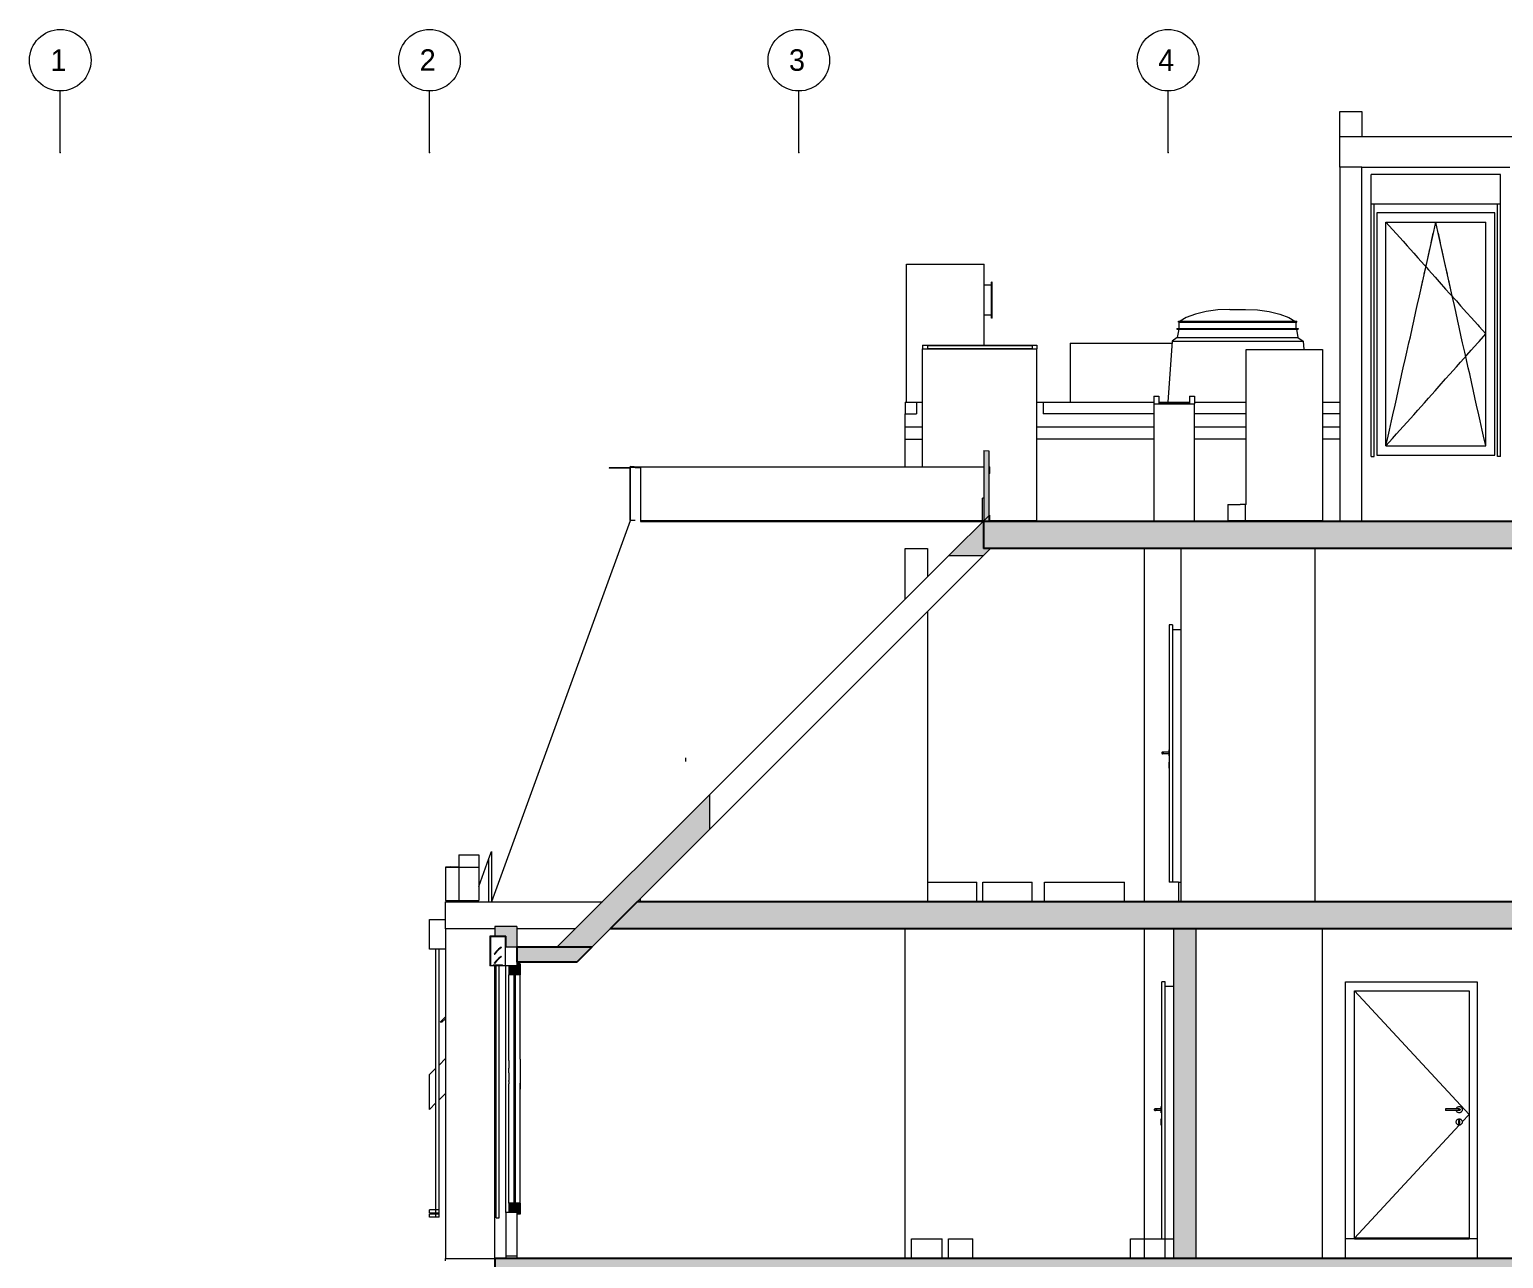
# Model space of a CAD drawing. Header units: metres. Extents: x -3.3 to 35.9, y -7 to 21.5.
# Drawn here: x -3.25 to 8.73, y 11.51 to 21.5 of the extents above; entities that cross this region are included whole.
import ezdxf

# ---------------------------------------------------------------- set-up
doc = ezdxf.new("R2010")
doc.units = ezdxf.units.M
doc.header["$MEASUREMENT"] = 0
doc.linetypes.add('Raster', pattern=[0.004, 0.002, -0.001, 0, -0.001])
for name, color, linetype in [('D_Schnitt D RB_1_000 Achsraster', 7, 'Continuous'), ('D_Schnitt D RB_1_110 Wand Aussen', 7, 'Continuous'), ('D_Schnitt D RB_1_112 Wand Aussen - Schachtwände', 7, 'Continuous'), ('D_Schnitt D RB_1_120 Wand Innen tragend', 7, 'Continuous'), ('D_Schnitt D RB_1_140 Brüstung', 7, 'Continuous'), ('D_Schnitt D RB_1_210 Decke', 7, 'Continuous'), ('D_Schnitt D RB_1_270 Deckendurchbruchsymbol', 7, 'Continuous'), ('D_Schnitt D RB_1_310 Dachkonstruktion massiv', 7, 'Continuous'), ('D_Schnitt D RB_1_Neubau_310 Dachkonstruktion massiv', 7, 'Continuous')]:
    doc.layers.add(name, color=color, linetype=linetype)
doc.styles.add('ERSTELLTER_STIL_1', font='')
doc.styles.get('ERSTELLTER_STIL_1').set_extended_font_data('Eurostile')

msp = doc.modelspace()

# ---------------------------------------------------------------- hatches: boundary and pattern name
at = {"layer": 'D_Schnitt D RB_1_110 Wand Aussen', "linetype": 'Continuous', "lineweight": 0, "true_color": 0x000000}
msp.add_hatch(color=18, dxfattribs=at).paths.add_polyline_path([(0.53, 14.13), (0.62, 14.13), (0.62, 14.04), (0.71, 14.04), (0.71, 14.21), (0.53, 14.21)])
at = {"layer": 'D_Schnitt D RB_1_110 Wand Aussen', "linetype": 'Continuous', "lineweight": 0, "true_color": 0xffffff}
for points in [[(0.71, 13.905), (0.71, 13.815), (0.735, 13.815), (0.735, 13.905)], [(0.645, 13.89), (0.645, 13.815), (0.71, 13.815), (0.71, 13.89)], [(0.645, 11.885), (0.71, 11.885), (0.71, 11.96), (0.645, 11.96)], [(0.71, 11.87), (0.735, 11.87), (0.735, 11.96), (0.71, 11.96)]]:
    msp.add_hatch(color=7, dxfattribs=at).paths.add_polyline_path(points)
at = {"layer": 'D_Schnitt D RB_1_120 Wand Innen tragend', "linetype": 'Continuous', "lineweight": 0, "true_color": 0x000000}
msp.add_hatch(color=18, dxfattribs=at).paths.add_polyline_path([(6.045, 14.19), (6.045, 11.51), (6.225, 11.51), (6.225, 14.19)])
at = {"layer": 'D_Schnitt D RB_1_140 Brüstung', "linetype": 'Continuous', "lineweight": 0, "true_color": 0x000000}
msp.add_hatch(color=18, dxfattribs=at).paths.add_polyline_path([(4.543, 17.69), (4.543, 17.706), (4.543, 18.074), (4.503, 18.077), (4.503, 17.51), (4.543, 17.51)])
at = {"layer": 'D_Schnitt D RB_1_210 Decke', "linetype": 'Continuous', "lineweight": 0, "true_color": 0x000000}
for points in [[(4.5, 17.28), (10.513, 17.28), (10.513, 17.5), (4.5, 17.5)], [(1.468, 14.19), (13.532, 14.19), (13.312, 14.41), (1.688, 14.41)], [(1.318, 14.04), (0.71, 14.04), (0.71, 13.92), (1.198, 13.92)], [(0.53, 11.31), (14.87, 11.31), (14.87, 11.51), (0.53, 11.51)]]:
    msp.add_hatch(color=18, dxfattribs=at).paths.add_polyline_path(points)
at = {"layer": 'D_Schnitt D RB_1_310 Dachkonstruktion massiv', "linetype": 'Continuous', "lineweight": 0, "true_color": 0x000000}
for points in [[(4.505, 17.51), (4.216, 17.221), (4.499, 17.221), (4.558, 17.28), (4.5, 17.28), (4.5, 17.5), (4.543, 17.5), (4.543, 17.51)], [(4.543, 17.51), (4.548, 17.51), (4.548, 17.553), (4.543, 17.548)], [(1.318, 14.04), (1.198, 13.92), (2.275, 14.997), (2.275, 15.28), (1.035, 14.04)]]:
    msp.add_hatch(color=18, dxfattribs=at).paths.add_polyline_path(points)

# ---------------------------------------------------------------- linework, layer by layer
at = {"layer": 'D_Schnitt D RB_1_000 Achsraster', "color": 5, "linetype": 'Raster', "lineweight": 0, "ltscale": 1000}
for p, q in [((-3, 20.5), (-3, 21)), ((0, 20.5), (0, 21)), ((3, 20.5), (3, 21)), ((6, 20.5), (6, 21))]:
    msp.add_line(p, q, dxfattribs=at)
at = {"layer": 'D_Schnitt D RB_1_000 Achsraster', "color": 5, "linetype": 'Continuous', "lineweight": 0, "ltscale": 1000}
for centre in [(-3, 21.25), (0, 21.25), (3, 21.25), (6, 21.25)]:
    msp.add_circle(centre, 0.25, dxfattribs=at)
at = {"layer": 'D_Schnitt D RB_1_000 Achsraster', "color": 5, "linetype": 'Raster', "lineweight": 0, "ltscale": 1000}
for p in [(-3, 20.5), (-3, 20.5), (0, 20.5), (0, 20.5), (3, 20.5), (3, 20.5), (6, 20.5), (6, 20.5)]:
    msp.add_point(p, dxfattribs=at)
at = {"layer": 'D_Schnitt D RB_1_110 Wand Aussen', "color": 7, "linetype": 'Continuous', "lineweight": 18, "ltscale": 1000}
for p, q in [((7.395, 20.626), (7.395, 20.834)), ((7.395, 20.834), (7.575, 20.834)), ((7.575, 20.834), (7.575, 20.626)), ((7.575, 20.38), (7.395, 20.38)), ((7.395, 20.38), (7.395, 17.5)), ((3.865, 18.17), (3.865, 18.27)), ((3.865, 18.27), (4.005, 18.27)), ((3.865, 17.944), (3.865, 18.17)), ((3.865, 18.17), (4.005, 18.17)), ((5.885, 18.17), (4.935, 18.17)), ((6.635, 18.17), (6.215, 18.17)), ((7.395, 18.17), (7.255, 18.17)), ((1.63, 17.94), (1.63, 17.51)), ((1.67, 17.94), (1.715, 17.94)), ((1.715, 17.94), (1.715, 17.5)), ((1.63, 17.505), (0.504, 14.41)), ((1.63, 17.51), (1.63, 17.505)), ((1.715, 17.5), (4.495, 17.5)), ((4.045, 17.51), (4.045, 17.5)), ((4.895, 17.5), (4.895, 17.5)), ((4.935, 17.51), (4.935, 17.5)), ((0.238, 14.79), (0.4, 14.79)), ((0.238, 14.79), (0.238, 14.69)), ((0.4, 14.79), (0.4, 14.69)), ((0.4, 14.535), (0.483, 14.762)), ((0.483, 14.762), (0.504, 14.819)), ((0.483, 14.41), (0.483, 14.762)), ((0.504, 14.819), (0.504, 14.41)), ((0.238, 14.69), (0.238, 14.42)), ((0.4, 14.535), (0.4, 14.42)), ((0.238, 14.42), (0.238, 14.41)), ((0.238, 14.41), (0.4, 14.41)), ((0.4, 14.41), (0.483, 14.41)), ((0.504, 14.41), (1.405, 14.41)), ((0.13, 14.19), (0.13, 11.51)), ((0.53, 14.19), (0.13, 14.19)), ((0.53, 14.21), (0.53, 14.13)), ((0.71, 14.21), (0.53, 14.21)), ((0.71, 14.21), (0.71, 14.04)), ((0.62, 14.13), (0.53, 14.13)), ((0.62, 14.13), (0.62, 14.04)), ((0.71, 14.04), (0.62, 14.04)), ((0.53, 11.83), (0.53, 13.89)), ((0.086, 13.43), (0.13, 13.474)), ((0.101, 13.43), (0.086, 13.43)), ((0.101, 13.43), (0.13, 13.459)), ((0.53, 11.51), (0.53, 11.83)), ((0.13, 11.51), (0.53, 11.51))]:
    msp.add_line(p, q, dxfattribs=at)
at = {"layer": 'D_Schnitt D RB_1_110 Wand Aussen', "color": 7, "linetype": 'Continuous', "lineweight": 13, "ltscale": 1000}
for p, q in [((7.575, 17.5), (7.575, 20.38)), ((7.575, 20.38), (8.775, 20.38)), ((7.65, 20.08), (7.65, 20.32)), ((7.655, 20.32), (7.65, 20.32)), ((8.695, 20.32), (7.655, 20.32)), ((8.7, 20.32), (8.695, 20.32)), ((8.7, 20.08), (8.7, 20.32)), ((7.655, 20.08), (7.65, 20.08)), ((7.65, 18.03), (7.65, 20.08)), ((8.695, 20.08), (7.655, 20.08)), ((7.675, 18.03), (7.675, 20.08)), ((7.695, 20.01), (7.695, 18.04)), ((8.655, 20.01), (7.695, 20.01)), ((8.655, 18.04), (8.655, 20.01)), ((8.675, 18.03), (8.675, 20.08)), ((8.7, 20.08), (8.695, 20.08)), ((8.7, 18.03), (8.7, 20.08)), ((7.77, 19.935), (7.823, 19.875)), ((7.77, 18.115), (7.77, 19.935)), ((7.77, 19.935), (8.58, 19.935)), ((8.158, 19.857), (8.175, 19.935)), ((8.192, 19.857), (8.175, 19.935)), ((8.58, 18.115), (8.58, 19.935)), ((7.823, 19.875), (7.856, 19.838)), ((7.856, 19.838), (7.91, 19.778)), ((7.91, 19.778), (7.943, 19.741)), ((8.042, 19.335), (8.158, 19.857)), ((8.137, 19.765), (8.154, 19.843)), ((8.308, 19.335), (8.192, 19.857)), ((8.213, 19.765), (8.196, 19.843)), ((7.943, 19.741), (7.996, 19.681)), ((7.996, 19.681), (8.029, 19.644)), ((8.029, 19.644), (8.082, 19.584)), ((8.109, 19.638), (8.126, 19.716)), ((8.241, 19.638), (8.224, 19.716)), ((8.081, 19.511), (8.098, 19.589)), ((8.082, 19.584), (8.116, 19.547)), ((8.116, 19.547), (8.169, 19.487)), ((8.269, 19.511), (8.252, 19.589)), ((8.052, 19.384), (8.07, 19.462)), ((8.169, 19.487), (8.202, 19.449)), ((8.202, 19.449), (8.255, 19.39)), ((8.298, 19.384), (8.28, 19.462)), ((8.024, 19.257), (8.042, 19.335)), ((8.255, 19.39), (8.289, 19.352)), ((8.289, 19.352), (8.342, 19.293)), ((8.326, 19.257), (8.308, 19.335)), ((8.342, 19.293), (8.375, 19.255)), ((7.996, 19.13), (8.013, 19.208)), ((8.013, 19.208), (8.024, 19.257)), ((8.337, 19.208), (8.326, 19.257)), ((8.354, 19.13), (8.337, 19.208)), ((8.375, 19.255), (8.428, 19.196)), ((8.428, 19.196), (8.461, 19.158)), ((7.968, 19.003), (7.985, 19.081)), ((7.985, 19.081), (7.996, 19.13)), ((8.365, 19.081), (8.354, 19.13)), ((8.382, 19.003), (8.365, 19.081)), ((8.461, 19.158), (8.515, 19.098)), ((8.515, 19.098), (8.527, 19.085)), ((8.527, 19.085), (8.58, 19.025)), ((7.939, 18.876), (7.957, 18.954)), ((7.957, 18.954), (7.968, 19.003)), ((8.393, 18.954), (8.382, 19.003)), ((8.411, 18.876), (8.393, 18.954)), ((8.461, 18.892), (8.515, 18.952)), ((8.515, 18.952), (8.527, 18.965)), ((8.527, 18.965), (8.58, 19.025)), ((7.911, 18.749), (7.929, 18.828)), ((7.929, 18.828), (7.939, 18.876)), ((8.375, 18.795), (8.428, 18.854)), ((8.421, 18.828), (8.411, 18.876)), ((8.439, 18.749), (8.421, 18.828)), ((8.428, 18.854), (8.461, 18.892)), ((7.883, 18.623), (7.9, 18.701)), ((7.9, 18.701), (7.911, 18.749)), ((8.255, 18.66), (8.289, 18.698)), ((8.289, 18.698), (8.342, 18.757)), ((8.342, 18.757), (8.375, 18.795)), ((8.45, 18.701), (8.439, 18.749)), ((8.467, 18.623), (8.45, 18.701)), ((7.855, 18.496), (7.872, 18.574)), ((7.872, 18.574), (7.883, 18.623)), ((8.116, 18.503), (8.169, 18.563)), ((8.169, 18.563), (8.202, 18.601)), ((8.202, 18.601), (8.255, 18.66)), ((8.478, 18.574), (8.467, 18.623)), ((8.495, 18.496), (8.478, 18.574)), ((7.826, 18.369), (7.844, 18.447)), ((7.844, 18.447), (7.855, 18.496)), ((8.029, 18.406), (8.082, 18.466)), ((8.082, 18.466), (8.116, 18.503)), ((8.506, 18.447), (8.495, 18.496)), ((8.524, 18.369), (8.506, 18.447)), ((7.816, 18.32), (7.826, 18.369)), ((7.943, 18.309), (7.996, 18.369)), ((7.996, 18.369), (8.029, 18.406)), ((8.534, 18.32), (8.524, 18.369)), ((7.787, 18.193), (7.798, 18.242)), ((7.798, 18.242), (7.816, 18.32)), ((7.823, 18.175), (7.856, 18.212)), ((7.856, 18.212), (7.91, 18.272)), ((7.91, 18.272), (7.943, 18.309)), ((8.552, 18.242), (8.534, 18.32)), ((8.563, 18.193), (8.552, 18.242)), ((7.77, 18.115), (7.787, 18.193)), ((7.77, 18.115), (7.823, 18.175)), ((7.77, 18.115), (8.58, 18.115)), ((8.58, 18.115), (8.563, 18.193)), ((7.65, 18.03), (7.675, 18.03)), ((7.695, 18.04), (8.175, 18.04)), ((8.175, 18.04), (8.655, 18.04)), ((8.7, 18.03), (8.675, 18.03)), ((0, 14.025), (0, 14.265)), ((0, 14.265), (0.13, 14.265)), ((0.005, 14.025), (0, 14.025)), ((0.052, 14.025), (0.005, 14.025)), ((0.077, 14.025), (0.052, 14.025)), ((0.052, 11.905), (0.052, 14.025)), ((0.125, 14.025), (0.077, 14.025)), ((0.077, 11.88), (0.077, 14.025)), ((0.13, 14.025), (0.125, 14.025)), ((0.49, 14.13), (0.49, 13.89)), ((0.53, 14.13), (0.49, 14.13)), ((0.495, 14.125), (0.495, 13.89)), ((0.615, 14.125), (0.495, 14.125)), ((0.582, 14.042), (0.584, 14.039)), ((0.615, 14.125), (0.615, 13.89)), ((0.515, 13.891), (0.515, 13.89)), ((0.516, 13.891), (0.515, 13.891)), ((0.516, 13.895), (0.516, 13.891)), ((0.593, 13.895), (0.516, 13.895)), ((0.526, 13.985), (0.528, 13.983)), ((0.526, 13.91), (0.528, 13.907)), ((0.582, 13.966), (0.584, 13.964)), ((0.593, 13.895), (0.593, 13.891)), ((0.595, 13.891), (0.593, 13.891)), ((0.595, 13.891), (0.595, 13.89)), ((0.735, 13.905), (0.71, 13.905)), ((0.735, 13.905), (0.735, 13.815)), ((0.495, 13.89), (0.49, 13.89)), ((0.515, 13.89), (0.495, 13.89)), ((0.595, 13.89), (0.515, 13.89)), ((0.542, 11.84), (0.542, 13.89)), ((0.567, 11.84), (0.567, 13.89)), ((0.615, 13.89), (0.595, 13.89)), ((0.62, 11.885), (0.62, 13.89)), ((0.645, 13.89), (0.645, 13.815)), ((0.645, 13.119), (0.645, 13.815)), ((0.685, 13.815), (0.685, 11.96)), ((0.695, 13.815), (0.695, 11.96)), ((0.735, 13.131), (0.735, 13.815)), ((0.645, 13.019), (0.645, 13.057)), ((0.645, 12.949), (0.645, 12.958)), ((0.645, 12.817), (0.645, 12.826)), ((0.645, 12.718), (0.645, 12.723)), ((0.645, 12.547), (0.645, 12.596)), ((0.645, 12.42), (0.645, 12.469)), ((0.645, 12.293), (0.645, 12.342)), ((0.645, 12.166), (0.645, 12.214)), ((0.645, 12.038), (0.645, 12.087)), ((0.052, 11.905), (0, 11.905)), ((0, 11.88), (0, 11.905)), ((0.052, 11.88), (0, 11.88)), ((0.052, 11.87), (0, 11.87)), ((0, 11.845), (0, 11.87)), ((0.052, 11.88), (0.052, 11.905)), ((0.077, 11.905), (0.052, 11.905)), ((0.077, 11.88), (0.052, 11.88)), ((0.052, 11.87), (0.052, 11.88)), ((0.052, 11.845), (0.052, 11.87)), ((0.077, 11.87), (0.052, 11.87)), ((0.077, 11.845), (0.077, 11.88)), ((0.62, 11.885), (0.62, 11.51)), ((0.645, 11.96), (0.645, 11.885)), ((0.735, 11.87), (0.71, 11.87)), ((0.735, 11.96), (0.735, 11.87)), ((0.052, 11.845), (0, 11.845)), ((0.077, 11.845), (0.052, 11.845)), ((0.542, 11.84), (0.567, 11.84)), ((0.71, 11.53), (0.62, 11.53))]:
    msp.add_line(p, q, dxfattribs=at)
at = {"layer": 'D_Schnitt D RB_1_110 Wand Aussen', "color": 8, "linetype": 'Continuous', "lineweight": 0, "ltscale": 1000}
for p, q in [((0.645, 13.119), (0.645, 13.057)), ((0.735, 13.131), (0.735, 12.887)), ((0.645, 13.019), (0.645, 12.958)), ((0.645, 12.949), (0.645, 12.929)), ((0.735, 12.887), (0.735, 12.935)), ((0.645, 12.851), (0.645, 12.929)), ((0.645, 12.826), (0.645, 12.851)), ((0.645, 12.802), (0.645, 12.817)), ((0.735, 12.644), (0.735, 12.887)), ((0.645, 12.723), (0.645, 12.802)), ((0.645, 12.656), (0.645, 12.718)), ((0.645, 12.596), (0.645, 12.656)), ((0.735, 11.96), (0.735, 12.644)), ((0.645, 12.469), (0.645, 12.547)), ((0.645, 12.342), (0.645, 12.42)), ((0.645, 12.214), (0.645, 12.293)), ((0.645, 12.087), (0.645, 12.166)), ((0.645, 11.96), (0.645, 12.038))]:
    msp.add_line(p, q, dxfattribs=at)
at = {"layer": 'D_Schnitt D RB_1_110 Wand Aussen', "color": 7, "linetype": 'Continuous', "lineweight": 13, "ltscale": 1000, "flags": 128}
for points in [[(0.582, 14.042), (0.561, 14.025), (0.542, 14.006), (0.526, 13.985)], [(0.584, 14.039), (0.563, 14.023), (0.545, 14.004), (0.528, 13.983)], [(0.582, 13.966), (0.561, 13.949), (0.542, 13.931), (0.526, 13.91)], [(0.584, 13.964), (0.563, 13.947), (0.545, 13.928), (0.528, 13.907)], [(0.71, 13.92), (0.71, 13.905), (0.71, 13.89)], [(0.71, 13.89), (0.645, 13.89), (0.62, 13.89), (0.615, 13.89)], [(0.735, 13.815), (0.71, 13.815), (0.695, 13.815), (0.685, 13.815), (0.645, 13.815)], [(0.71, 11.885), (0.645, 11.885), (0.62, 11.885)], [(0.735, 11.96), (0.71, 11.96), (0.695, 11.96), (0.685, 11.96), (0.645, 11.96)], [(0.71, 11.885), (0.71, 11.87), (0.71, 11.51)]]:
    msp.add_lwpolyline(points, dxfattribs=at)
at = {"layer": 'D_Schnitt D RB_1_112 Wand Aussen - Schachtwände', "color": 7, "linetype": 'Continuous', "lineweight": 18, "ltscale": 1000}
for p, q in [((3.875, 18.47), (3.875, 19.592)), ((3.875, 19.592), (3.915, 19.592)), ((3.915, 19.592), (4.045, 19.592)), ((4.045, 19.592), (4.215, 19.592)), ((4.215, 19.592), (4.505, 19.592)), ((4.505, 18.933), (4.505, 19.592)), ((6.222, 19.187), (6.148, 19.159)), ((6.308, 19.208), (6.222, 19.187)), ((6.403, 19.221), (6.308, 19.208)), ((6.501, 19.225), (6.403, 19.221)), ((6.501, 19.225), (6.629, 19.225)), ((6.629, 19.225), (6.727, 19.221)), ((6.727, 19.221), (6.822, 19.208)), ((6.822, 19.208), (6.908, 19.187)), ((6.908, 19.187), (6.982, 19.159)), ((6.085, 19.13), (7.045, 19.13)), ((6.085, 19.125), (6.085, 19.13)), ((6.085, 19.12), (6.085, 19.125)), ((6.085, 19.12), (7.045, 19.12)), ((6.09, 19.07), (6.09, 19.12)), ((6.148, 19.159), (6.099, 19.13)), ((6.982, 19.159), (7.031, 19.13)), ((7.04, 19.07), (7.04, 19.12)), ((7.045, 19.125), (7.045, 19.13)), ((7.045, 19.12), (7.045, 19.125)), ((4.005, 18.933), (4.005, 18.904)), ((4.005, 18.933), (4.045, 18.933)), ((4.045, 18.933), (4.935, 18.933)), ((4.045, 18.93), (4.045, 18.908)), ((4.045, 18.93), (4.895, 18.93)), ((4.895, 18.93), (4.895, 18.908)), ((4.935, 18.933), (4.935, 18.93)), ((4.935, 18.93), (4.935, 18.908)), ((5.205, 18.95), (5.205, 18.47)), ((5.205, 18.95), (6.032, 18.95)), ((4.005, 17.944), (4.005, 18.904)), ((4.005, 18.904), (4.045, 18.904)), ((4.045, 18.908), (4.895, 18.908)), ((4.045, 18.904), (4.935, 18.904)), ((4.935, 18.908), (4.935, 18.904)), ((4.935, 17.51), (4.935, 18.904)), ((6.635, 17.64), (6.635, 18.9)), ((6.635, 18.9), (6.675, 18.9)), ((6.675, 18.9), (7.255, 18.9)), ((7.255, 18.9), (7.255, 17.51)), ((5.885, 18.52), (5.885, 18.461)), ((5.885, 18.52), (5.925, 18.52)), ((5.885, 18.461), (5.885, 18.458)), ((5.885, 18.458), (5.885, 17.5)), ((5.885, 18.458), (6.215, 18.458)), ((5.925, 18.52), (5.925, 18.461)), ((5.925, 18.461), (6.175, 18.461)), ((6.175, 18.52), (6.175, 18.461)), ((6.175, 18.52), (6.215, 18.52)), ((6.215, 18.52), (6.215, 18.461)), ((6.215, 18.461), (6.215, 18.458)), ((6.215, 17.5), (6.215, 18.458)), ((6.485, 17.64), (6.485, 17.51)), ((6.485, 17.64), (6.585, 17.64)), ((6.625, 17.64), (6.585, 17.64)), ((6.625, 17.64), (6.625, 17.51)), ((6.635, 17.64), (6.625, 17.64)), ((4.493, 17.51), (4.503, 17.51)), ((4.543, 17.51), (4.935, 17.51)), ((6.485, 17.51), (6.625, 17.51)), ((6.625, 17.51), (7.255, 17.51))]:
    msp.add_line(p, q, dxfattribs=at)
at = {"layer": 'D_Schnitt D RB_1_112 Wand Aussen - Schachtwände', "color": 7, "linetype": 'Continuous', "lineweight": 13, "ltscale": 1000}
for p, q in [((6.072, 19.07), (7.058, 19.07)), ((6.072, 19.07), (6.072, 19.065)), ((6.072, 19.065), (7.058, 19.065)), ((6.086, 19.065), (6.075, 18.995)), ((7.044, 19.065), (7.055, 18.995)), ((7.058, 19.07), (7.058, 19.065)), ((6.033, 18.966), (5.998, 18.47)), ((6.075, 18.995), (6.033, 18.966)), ((6.033, 18.966), (7.097, 18.966)), ((6.075, 18.995), (7.055, 18.995)), ((7.055, 18.995), (7.097, 18.966)), ((7.097, 18.966), (7.102, 18.9))]:
    msp.add_line(p, q, dxfattribs=at)
at = {"layer": 'D_Schnitt D RB_1_120 Wand Innen tragend', "color": 7, "linetype": 'Continuous', "lineweight": 18, "ltscale": 1000}
for p, q in [((3.865, 17.5), (3.865, 17.51)), ((4.065, 17.5), (4.065, 17.51)), ((4.245, 17.51), (4.245, 17.5)), ((3.865, 17.28), (4.045, 17.28)), ((3.865, 16.87), (3.865, 17.28)), ((4.045, 17.28), (4.045, 17.05)), ((5.805, 17.28), (5.805, 14.41)), ((6.105, 14.41), (6.105, 17.28)), ((7.195, 14.41), (7.195, 17.28)), ((4.045, 16.767), (4.045, 14.41)), ((1.715, 14.41), (1.715, 14.437)), ((3.865, 11.51), (3.865, 14.19)), ((5.805, 14.19), (5.805, 11.51)), ((6.045, 14.19), (6.045, 11.51)), ((6.225, 14.19), (6.225, 11.51)), ((7.255, 11.51), (7.255, 14.19))]:
    msp.add_line(p, q, dxfattribs=at)
at = {"layer": 'D_Schnitt D RB_1_120 Wand Innen tragend', "color": 7, "linetype": 'Continuous', "lineweight": 13, "ltscale": 1000}
for p, q in [((6.01, 16.66), (6.01, 14.57)), ((6.035, 16.66), (6.01, 16.66)), ((6.035, 16.66), (6.035, 14.57)), ((6.075, 16.62), (6.035, 16.62)), ((6.105, 16.62), (6.075, 16.62)), ((5.949, 15.623), (5.948, 15.622)), ((5.948, 15.622), (5.948, 15.621)), ((5.948, 15.621), (5.948, 15.62)), ((5.948, 15.62), (5.948, 15.619)), ((5.948, 15.619), (5.948, 15.618)), ((5.948, 15.618), (5.949, 15.616)), ((5.95, 15.624), (5.949, 15.623)), ((5.949, 15.616), (5.95, 15.616)), ((5.951, 15.625), (5.95, 15.624)), ((5.95, 15.616), (5.951, 15.615)), ((5.952, 15.626), (5.951, 15.625)), ((5.952, 15.622), (5.951, 15.621)), ((5.951, 15.621), (5.951, 15.62)), ((5.951, 15.62), (5.951, 15.619)), ((5.951, 15.619), (5.952, 15.618)), ((5.951, 15.615), (5.952, 15.614)), ((5.953, 15.627), (5.952, 15.626)), ((5.953, 15.624), (5.952, 15.623)), ((5.952, 15.623), (5.952, 15.622)), ((5.952, 15.618), (5.952, 15.616)), ((5.952, 15.616), (5.953, 15.616)), ((5.952, 15.614), (5.953, 15.613)), ((5.954, 15.627), (5.953, 15.627)), ((5.954, 15.625), (5.953, 15.624)), ((5.953, 15.616), (5.954, 15.615)), ((5.953, 15.613), (5.954, 15.613)), ((5.955, 15.627), (5.954, 15.627)), ((5.954, 15.626), (5.954, 15.625)), ((5.954, 15.615), (5.954, 15.614)), ((5.954, 15.613), (5.955, 15.613)), ((5.958, 15.627), (5.955, 15.627)), ((5.958, 15.613), (5.955, 15.613)), ((5.964, 15.627), (5.958, 15.627)), ((5.964, 15.613), (5.958, 15.613)), ((5.962, 15.624), (5.961, 15.623)), ((5.961, 15.623), (5.961, 15.622)), ((5.961, 15.622), (5.961, 15.621)), ((5.961, 15.621), (5.961, 15.62)), ((5.961, 15.62), (5.961, 15.619)), ((5.961, 15.619), (5.961, 15.618)), ((5.961, 15.618), (5.961, 15.616)), ((5.961, 15.616), (5.962, 15.616)), ((5.963, 15.626), (5.962, 15.625)), ((5.962, 15.625), (5.962, 15.624)), ((5.962, 15.616), (5.962, 15.615)), ((5.962, 15.615), (5.963, 15.614)), ((5.974, 15.627), (5.964, 15.627)), ((5.974, 15.613), (5.964, 15.613)), ((6.005, 15.627), (5.974, 15.627)), ((6.005, 15.613), (5.974, 15.613)), ((6.005, 15.645), (6.005, 15.645)), ((6.005, 15.645), (6.005, 15.643)), ((6.01, 15.645), (6.005, 15.645)), ((6.005, 15.643), (6.005, 15.642)), ((6.005, 15.642), (6.005, 15.639)), ((6.005, 15.639), (6.005, 15.636)), ((6.005, 15.636), (6.005, 15.632)), ((6.005, 15.632), (6.005, 15.629)), ((6.005, 15.629), (6.005, 15.624)), ((6.005, 15.624), (6.005, 15.62)), ((6.005, 15.62), (6.005, 15.616)), ((6.005, 15.616), (6.005, 15.611)), ((6.005, 15.611), (6.005, 15.607)), ((6.005, 15.607), (6.005, 15.604)), ((6.005, 15.604), (6.005, 15.601)), ((6.005, 15.601), (6.005, 15.598)), ((6.005, 15.598), (6.005, 15.597)), ((6.005, 15.597), (6.005, 15.595)), ((6.005, 15.595), (6.005, 15.595)), ((6.01, 15.595), (6.005, 15.595)), ((6.005, 15.545), (6.005, 15.545)), ((6.005, 15.545), (6.005, 15.543)), ((6.005, 15.543), (6.005, 15.542)), ((6.005, 15.542), (6.005, 15.539)), ((6.005, 15.539), (6.005, 15.536)), ((6.005, 15.536), (6.005, 15.532)), ((6.005, 15.532), (6.005, 15.529)), ((6.005, 15.529), (6.005, 15.524)), ((6.005, 15.524), (6.005, 15.52)), ((6.005, 15.52), (6.005, 15.516)), ((6.005, 15.516), (6.005, 15.511)), ((6.005, 15.511), (6.005, 15.507)), ((6.005, 15.507), (6.005, 15.504)), ((6.005, 15.504), (6.005, 15.501)), ((6.005, 15.501), (6.005, 15.498)), ((6.005, 15.498), (6.005, 15.497)), ((6.005, 15.497), (6.005, 15.495)), ((6.005, 15.495), (6.005, 15.495)), ((6.035, 14.57), (6.01, 14.57)), ((6.075, 14.57), (6.035, 14.57)), ((6.085, 14.57), (6.075, 14.57)), ((6.085, 14.57), (6.105, 14.57)), ((6.085, 14.57), (6.085, 14.41)), ((5.95, 11.67), (5.95, 13.76)), ((5.975, 13.76), (5.95, 13.76)), ((5.975, 11.67), (5.975, 13.76)), ((6.015, 13.72), (5.975, 13.72)), ((6.045, 13.72), (6.015, 13.72)), ((7.44, 11.67), (7.44, 13.76)), ((7.44, 13.76), (8.51, 13.76)), ((7.515, 11.675), (7.515, 13.685)), ((7.515, 13.685), (8.445, 13.685)), ((7.515, 13.685), (8.445, 12.68)), ((8.445, 13.685), (8.445, 11.675)), ((8.51, 13.76), (8.51, 11.67)), ((5.889, 12.723), (5.888, 12.722)), ((5.888, 12.722), (5.888, 12.721)), ((5.888, 12.721), (5.888, 12.72)), ((5.888, 12.72), (5.888, 12.719)), ((5.888, 12.719), (5.888, 12.718)), ((5.888, 12.718), (5.889, 12.716)), ((5.89, 12.724), (5.889, 12.723)), ((5.889, 12.716), (5.89, 12.716)), ((5.891, 12.725), (5.89, 12.724)), ((5.89, 12.716), (5.891, 12.715)), ((5.892, 12.726), (5.891, 12.725)), ((5.891, 12.715), (5.892, 12.714)), ((5.893, 12.727), (5.892, 12.726)), ((5.892, 12.714), (5.893, 12.713)), ((5.894, 12.727), (5.893, 12.727)), ((5.893, 12.713), (5.894, 12.713)), ((5.895, 12.727), (5.894, 12.727)), ((5.894, 12.713), (5.895, 12.713)), ((5.896, 12.727), (5.895, 12.727)), ((5.898, 12.727), (5.895, 12.727)), ((5.895, 12.713), (5.896, 12.713)), ((5.898, 12.713), (5.895, 12.713)), ((5.897, 12.727), (5.896, 12.727)), ((5.896, 12.713), (5.897, 12.713)), ((5.899, 12.726), (5.897, 12.727)), ((5.897, 12.713), (5.899, 12.714)), ((5.905, 12.727), (5.898, 12.727)), ((5.905, 12.713), (5.898, 12.713)), ((5.899, 12.725), (5.899, 12.726)), ((5.9, 12.724), (5.899, 12.725)), ((5.899, 12.715), (5.9, 12.716)), ((5.899, 12.714), (5.899, 12.715)), ((5.901, 12.723), (5.9, 12.724)), ((5.9, 12.716), (5.901, 12.716)), ((5.902, 12.725), (5.901, 12.726)), ((5.902, 12.722), (5.901, 12.723)), ((5.901, 12.716), (5.902, 12.718)), ((5.901, 12.714), (5.902, 12.715)), ((5.902, 12.724), (5.902, 12.725)), ((5.903, 12.723), (5.902, 12.724)), ((5.902, 12.721), (5.902, 12.722)), ((5.902, 12.72), (5.902, 12.721)), ((5.902, 12.719), (5.902, 12.72)), ((5.902, 12.718), (5.902, 12.719)), ((5.902, 12.715), (5.902, 12.716)), ((5.902, 12.716), (5.903, 12.716)), ((5.903, 12.722), (5.903, 12.723)), ((5.904, 12.721), (5.903, 12.722)), ((5.903, 12.718), (5.904, 12.719)), ((5.903, 12.716), (5.903, 12.718)), ((5.904, 12.72), (5.904, 12.721)), ((5.904, 12.719), (5.904, 12.72)), ((5.914, 12.727), (5.905, 12.727)), ((5.914, 12.713), (5.905, 12.713)), ((5.907, 12.725), (5.906, 12.726)), ((5.906, 12.714), (5.907, 12.715)), ((5.907, 12.724), (5.907, 12.725)), ((5.908, 12.723), (5.907, 12.724)), ((5.907, 12.715), (5.907, 12.716)), ((5.907, 12.716), (5.908, 12.716)), ((5.908, 12.722), (5.908, 12.723)), ((5.908, 12.721), (5.908, 12.722)), ((5.908, 12.72), (5.908, 12.721)), ((5.908, 12.719), (5.908, 12.72)), ((5.908, 12.718), (5.908, 12.719)), ((5.908, 12.716), (5.908, 12.718)), ((5.945, 12.727), (5.914, 12.727)), ((5.945, 12.713), (5.914, 12.713)), ((5.945, 12.743), (5.945, 12.745)), ((5.945, 12.745), (5.945, 12.745)), ((5.95, 12.745), (5.945, 12.745)), ((5.945, 12.742), (5.945, 12.743)), ((5.945, 12.739), (5.945, 12.742)), ((5.945, 12.736), (5.945, 12.739)), ((5.945, 12.732), (5.945, 12.736)), ((5.945, 12.729), (5.945, 12.732)), ((5.945, 12.724), (5.945, 12.729)), ((5.945, 12.72), (5.945, 12.724)), ((5.945, 12.716), (5.945, 12.72)), ((5.945, 12.711), (5.945, 12.716)), ((5.945, 12.707), (5.945, 12.711)), ((5.945, 12.704), (5.945, 12.707)), ((5.945, 12.701), (5.945, 12.704)), ((5.945, 12.698), (5.945, 12.701)), ((5.945, 12.697), (5.945, 12.698)), ((5.945, 12.695), (5.945, 12.697)), ((5.945, 12.695), (5.945, 12.695)), ((5.95, 12.695), (5.945, 12.695)), ((8.255, 12.727), (8.255, 12.727)), ((8.255, 12.727), (8.255, 12.727)), ((8.255, 12.727), (8.255, 12.726)), ((8.346, 12.727), (8.255, 12.727)), ((8.255, 12.726), (8.255, 12.725)), ((8.255, 12.725), (8.255, 12.724)), ((8.255, 12.724), (8.255, 12.723)), ((8.255, 12.723), (8.255, 12.722)), ((8.255, 12.722), (8.255, 12.721)), ((8.255, 12.721), (8.255, 12.72)), ((8.255, 12.72), (8.255, 12.719)), ((8.255, 12.719), (8.255, 12.718)), ((8.255, 12.718), (8.255, 12.716)), ((8.255, 12.716), (8.255, 12.716)), ((8.255, 12.716), (8.255, 12.715)), ((8.255, 12.715), (8.255, 12.714)), ((8.255, 12.714), (8.255, 12.713)), ((8.255, 12.713), (8.255, 12.713)), ((8.255, 12.713), (8.255, 12.713)), ((8.346, 12.713), (8.255, 12.713)), ((8.341, 12.727), (8.342, 12.729)), ((8.342, 12.711), (8.341, 12.713)), ((8.342, 12.729), (8.343, 12.732)), ((8.343, 12.707), (8.342, 12.711)), ((8.343, 12.732), (8.346, 12.736)), ((8.346, 12.704), (8.343, 12.707)), ((8.346, 12.736), (8.349, 12.739)), ((8.356, 12.727), (8.346, 12.727)), ((8.356, 12.713), (8.346, 12.713)), ((8.349, 12.701), (8.346, 12.704)), ((8.349, 12.739), (8.353, 12.742)), ((8.353, 12.698), (8.349, 12.701)), ((8.353, 12.742), (8.356, 12.743)), ((8.356, 12.697), (8.353, 12.698)), ((8.356, 12.743), (8.361, 12.745)), ((8.362, 12.727), (8.356, 12.727)), ((8.362, 12.713), (8.356, 12.713)), ((8.361, 12.695), (8.356, 12.697)), ((8.357, 12.726), (8.358, 12.725)), ((8.358, 12.715), (8.357, 12.714)), ((8.358, 12.725), (8.358, 12.724)), ((8.358, 12.724), (8.359, 12.723)), ((8.359, 12.716), (8.358, 12.716)), ((8.358, 12.716), (8.358, 12.715)), ((8.359, 12.723), (8.359, 12.722)), ((8.359, 12.722), (8.359, 12.721)), ((8.359, 12.721), (8.359, 12.72)), ((8.359, 12.72), (8.359, 12.719)), ((8.359, 12.719), (8.359, 12.718)), ((8.359, 12.718), (8.359, 12.716)), ((8.361, 12.745), (8.365, 12.745)), ((8.365, 12.695), (8.361, 12.695)), ((8.365, 12.727), (8.362, 12.727)), ((8.365, 12.713), (8.362, 12.713)), ((8.365, 12.745), (8.369, 12.745)), ((8.365, 12.727), (8.366, 12.727)), ((8.366, 12.713), (8.365, 12.713)), ((8.369, 12.695), (8.365, 12.695)), ((8.366, 12.727), (8.367, 12.727)), ((8.366, 12.726), (8.366, 12.725)), ((8.366, 12.725), (8.367, 12.724)), ((8.367, 12.716), (8.366, 12.715)), ((8.366, 12.715), (8.366, 12.714)), ((8.367, 12.713), (8.366, 12.713)), ((8.367, 12.727), (8.369, 12.726)), ((8.367, 12.724), (8.368, 12.723)), ((8.368, 12.716), (8.367, 12.716)), ((8.369, 12.714), (8.367, 12.713)), ((8.368, 12.723), (8.368, 12.722)), ((8.368, 12.722), (8.369, 12.721)), ((8.369, 12.719), (8.368, 12.718)), ((8.368, 12.718), (8.368, 12.716)), ((8.369, 12.745), (8.374, 12.743)), ((8.369, 12.726), (8.369, 12.725)), ((8.369, 12.725), (8.37, 12.724)), ((8.369, 12.721), (8.369, 12.72)), ((8.369, 12.72), (8.369, 12.719)), ((8.37, 12.716), (8.369, 12.715)), ((8.369, 12.715), (8.369, 12.714)), ((8.374, 12.697), (8.369, 12.695)), ((8.37, 12.724), (8.371, 12.723)), ((8.371, 12.716), (8.37, 12.716)), ((8.371, 12.723), (8.372, 12.722)), ((8.372, 12.718), (8.371, 12.716)), ((8.372, 12.722), (8.372, 12.721)), ((8.372, 12.721), (8.372, 12.72)), ((8.372, 12.72), (8.372, 12.719)), ((8.372, 12.719), (8.372, 12.718)), ((8.374, 12.743), (8.378, 12.742)), ((8.378, 12.698), (8.374, 12.697)), ((8.378, 12.742), (8.381, 12.739)), ((8.381, 12.701), (8.378, 12.698)), ((8.381, 12.739), (8.384, 12.736)), ((8.384, 12.704), (8.381, 12.701)), ((8.384, 12.736), (8.387, 12.732)), ((8.387, 12.707), (8.384, 12.704)), ((8.387, 12.732), (8.388, 12.729)), ((8.388, 12.711), (8.387, 12.707)), ((8.388, 12.729), (8.39, 12.724)), ((8.39, 12.716), (8.388, 12.711)), ((8.39, 12.724), (8.39, 12.72)), ((8.39, 12.72), (8.39, 12.716)), ((5.945, 12.643), (5.945, 12.645)), ((5.945, 12.645), (5.945, 12.645)), ((5.945, 12.642), (5.945, 12.643)), ((5.945, 12.639), (5.945, 12.642)), ((5.945, 12.636), (5.945, 12.639)), ((5.945, 12.633), (5.945, 12.636)), ((5.945, 12.629), (5.945, 12.633)), ((5.945, 12.624), (5.945, 12.629)), ((5.945, 12.62), (5.945, 12.624)), ((5.945, 12.616), (5.945, 12.62)), ((5.945, 12.611), (5.945, 12.616)), ((5.945, 12.607), (5.945, 12.611)), ((5.945, 12.604), (5.945, 12.607)), ((5.945, 12.601), (5.945, 12.604)), ((5.945, 12.598), (5.945, 12.601)), ((5.945, 12.597), (5.945, 12.598)), ((5.945, 12.595), (5.945, 12.597)), ((5.945, 12.595), (5.945, 12.595)), ((7.515, 11.675), (8.366, 12.595)), ((8.34, 12.624), (8.342, 12.629)), ((8.34, 12.62), (8.34, 12.624)), ((8.34, 12.616), (8.34, 12.62)), ((8.342, 12.611), (8.34, 12.616)), ((8.342, 12.629), (8.343, 12.633)), ((8.343, 12.607), (8.342, 12.611)), ((8.343, 12.633), (8.346, 12.636)), ((8.346, 12.604), (8.343, 12.607)), ((8.346, 12.636), (8.349, 12.639)), ((8.349, 12.601), (8.346, 12.604)), ((8.349, 12.639), (8.353, 12.642)), ((8.353, 12.598), (8.349, 12.601)), ((8.353, 12.642), (8.356, 12.643)), ((8.356, 12.597), (8.353, 12.598)), ((8.356, 12.643), (8.361, 12.645)), ((8.361, 12.595), (8.356, 12.597)), ((8.371, 12.633), (8.359, 12.633)), ((8.359, 12.633), (8.359, 12.607)), ((8.359, 12.607), (8.371, 12.607)), ((8.361, 12.645), (8.365, 12.645)), ((8.365, 12.595), (8.361, 12.595)), ((8.365, 12.645), (8.369, 12.645)), ((8.369, 12.595), (8.365, 12.595)), ((8.369, 12.645), (8.374, 12.643)), ((8.374, 12.597), (8.369, 12.595)), ((8.371, 12.607), (8.371, 12.633)), ((8.374, 12.643), (8.378, 12.642)), ((8.378, 12.598), (8.374, 12.597)), ((8.378, 12.642), (8.381, 12.639)), ((8.381, 12.601), (8.378, 12.598)), ((8.381, 12.639), (8.384, 12.636)), ((8.384, 12.604), (8.381, 12.601)), ((8.384, 12.636), (8.387, 12.633)), ((8.387, 12.607), (8.384, 12.604)), ((8.387, 12.633), (8.388, 12.629)), ((8.388, 12.611), (8.387, 12.607)), ((8.388, 12.629), (8.39, 12.624)), ((8.39, 12.616), (8.388, 12.611)), ((8.39, 12.621), (8.445, 12.68)), ((8.39, 12.624), (8.39, 12.62)), ((8.39, 12.62), (8.39, 12.616)), ((5.975, 11.51), (5.975, 11.67)), ((7.44, 11.51), (7.44, 11.67)), ((7.48, 11.67), (7.44, 11.67)), ((7.515, 11.67), (7.48, 11.67)), ((8.445, 11.675), (7.515, 11.675)), ((7.515, 11.675), (7.515, 11.67)), ((7.515, 11.67), (8.445, 11.67)), ((7.53, 11.675), (7.53, 11.67)), ((8.43, 11.67), (8.43, 11.675)), ((8.445, 11.67), (8.445, 11.675)), ((8.47, 11.67), (8.445, 11.67)), ((8.51, 11.67), (8.47, 11.67)), ((8.51, 11.67), (8.51, 11.51))]:
    msp.add_line(p, q, dxfattribs=at)
at = {"layer": 'D_Schnitt D RB_1_140 Brüstung', "color": 7, "linetype": 'Continuous', "lineweight": 13, "ltscale": 1000}
for p, q in [((4.503, 18.077), (4.543, 18.074)), ((4.543, 17.69), (4.543, 17.548))]:
    msp.add_line(p, q, dxfattribs=at)
at = {"layer": 'D_Schnitt D RB_1_140 Brüstung', "color": 7, "linetype": 'Continuous', "lineweight": 18, "ltscale": 1000}
for p, q in [((1.465, 17.936), (1.46, 17.936)), ((1.46, 17.936), (1.46, 17.935)), ((1.465, 17.935), (1.46, 17.935)), ((1.625, 17.936), (1.465, 17.936)), ((1.625, 17.935), (1.465, 17.935)), ((1.63, 17.936), (1.625, 17.936)), ((1.63, 17.935), (1.625, 17.935)), ((1.63, 17.948), (1.63, 17.944)), ((1.66, 17.944), (1.63, 17.948)), ((1.63, 17.943), (1.63, 17.944)), ((1.63, 17.944), (1.63, 17.944)), ((1.63, 17.944), (1.663, 17.944)), ((1.63, 17.944), (1.66, 17.944)), ((1.63, 17.943), (1.63, 17.94)), ((1.67, 17.943), (1.63, 17.943)), ((1.63, 17.94), (1.63, 17.94)), ((1.63, 17.939), (1.63, 17.94)), ((1.67, 17.94), (1.63, 17.94)), ((1.63, 17.937), (1.63, 17.939)), ((1.63, 17.936), (1.63, 17.937)), ((1.63, 17.908), (1.63, 17.935)), ((1.63, 17.906), (1.63, 17.908)), ((1.63, 17.905), (1.63, 17.906)), ((1.63, 17.705), (1.63, 17.905)), ((1.663, 17.944), (1.66, 17.944)), ((1.663, 17.944), (4.503, 17.944)), ((1.68, 17.942), (1.67, 17.943)), ((1.67, 17.943), (1.67, 17.94)), ((1.68, 17.942), (1.695, 17.94)), ((4.543, 17.944), (4.553, 17.944)), ((4.553, 17.89), (4.543, 17.89)), ((4.553, 17.94), (4.553, 17.944)), ((4.553, 17.937), (4.553, 17.94)), ((4.553, 17.94), (4.553, 17.94)), ((4.553, 17.936), (4.553, 17.937)), ((4.553, 17.935), (4.553, 17.936)), ((4.553, 17.928), (4.553, 17.935)), ((4.553, 17.923), (4.553, 17.928)), ((4.553, 17.913), (4.553, 17.923)), ((4.553, 17.908), (4.553, 17.913)), ((4.553, 17.905), (4.553, 17.908)), ((4.553, 17.89), (4.553, 17.905)), ((1.63, 17.705), (1.625, 17.705)), ((1.63, 17.705), (1.625, 17.705)), ((1.63, 17.69), (1.63, 17.705)), ((1.63, 17.51), (1.63, 17.69)), ((4.493, 17.51), (4.493, 17.69)), ((4.498, 17.69), (4.493, 17.69)), ((4.503, 17.69), (4.498, 17.69)), ((1.67, 17.51), (1.63, 17.51)), ((1.67, 17.51), (1.63, 17.51)), ((1.715, 17.51), (4.493, 17.51)), ((0.17, 14.694), (0.13, 14.69)), ((0.13, 14.69), (0.13, 14.42)), ((0.13, 14.69), (0.4, 14.69)), ((0.17, 14.694), (0.238, 14.694)), ((0.4, 14.69), (0.4, 14.535)), ((0.13, 14.42), (0.238, 14.42)), ((0.238, 14.42), (0.4, 14.42))]:
    msp.add_line(p, q, dxfattribs=at)
at = {"layer": 'D_Schnitt D RB_1_140 Brüstung', "color": 7, "linetype": 'Continuous', "lineweight": 13, "ltscale": 1000, "flags": 128}
for points in [[(4.503, 18.077), (4.503, 17.69), (4.503, 17.51)], [(4.543, 18.074), (4.543, 17.965), (4.543, 17.913), (4.543, 17.89), (4.543, 17.706), (4.543, 17.705), (4.543, 17.69)]]:
    msp.add_lwpolyline(points, dxfattribs=at)
at = {"layer": 'D_Schnitt D RB_1_210 Decke', "color": 7, "linetype": 'Continuous', "lineweight": 18, "ltscale": 1000}
for p in [(7.395, 20.422), (8.955, 20.626)]:
    msp.add_line(p, (7.395, 20.626), dxfattribs=at)
at = {"layer": 'D_Schnitt D RB_1_210 Decke', "color": 7, "linetype": 'Continuous', "lineweight": 13, "ltscale": 1000}
for p, q in [((7.395, 20.38), (7.395, 20.422)), ((3.865, 18.47), (3.865, 18.375)), ((3.865, 18.47), (3.955, 18.47)), ((3.955, 18.47), (3.955, 18.375)), ((3.955, 18.47), (4.005, 18.47)), ((4.935, 18.47), (4.985, 18.47)), ((4.985, 18.47), (4.985, 18.375)), ((4.985, 18.47), (5.885, 18.47)), ((5.925, 18.47), (6.175, 18.47)), ((6.215, 18.47), (6.635, 18.47)), ((7.255, 18.47), (7.395, 18.47)), ((3.865, 18.375), (3.955, 18.375)), ((3.865, 18.27), (3.865, 18.375)), ((5.885, 18.375), (4.985, 18.375)), ((6.635, 18.375), (6.215, 18.375)), ((7.395, 18.375), (7.255, 18.375)), ((4.935, 18.27), (5.885, 18.27)), ((6.215, 18.27), (6.635, 18.27)), ((7.255, 18.27), (7.395, 18.27)), ((4.543, 17.5), (5.885, 17.5)), ((7.395, 17.5), (6.215, 17.5)), ((0.13, 14.41), (0.238, 14.41)), ((0.13, 14.19), (0.13, 14.41)), ((0.483, 14.41), (0.504, 14.41)), ((1.185, 14.19), (0.71, 14.19))]:
    msp.add_line(p, q, dxfattribs=at)
at = {"layer": 'D_Schnitt D RB_1_210 Decke', "color": 7, "linetype": 'Continuous', "lineweight": 25, "ltscale": 1000}
for p, q in [((4.5, 17.5), (4.5, 17.28)), ((4.543, 17.5), (4.5, 17.5)), ((10.455, 17.5), (4.543, 17.5)), ((4.558, 17.28), (4.5, 17.28)), ((10.442, 17.28), (4.558, 17.28)), ((1.688, 14.41), (1.468, 14.19)), ((6.045, 14.19), (1.468, 14.19)), ((6.225, 14.19), (6.045, 14.19)), ((13.532, 14.19), (6.225, 14.19)), ((0.71, 14.04), (0.71, 13.92)), ((1.035, 14.04), (0.71, 14.04)), ((1.318, 14.04), (1.035, 14.04)), ((1.318, 14.04), (1.198, 13.92)), ((1.198, 13.92), (0.71, 13.92)), ((1.198, 13.92), (1.198, 13.92)), ((0.53, 11.51), (0.53, 11.31)), ((6.225, 11.51), (6.045, 11.51)), ((14.69, 11.51), (6.225, 11.51))]:
    msp.add_line(p, q, dxfattribs=at)
at = {"layer": 'D_Schnitt D RB_1_210 Decke', "color": 255, "linetype": 'Continuous', "lineweight": 13, "ltscale": 1000}
msp.add_line((0.13, 11.49), (0.13, 11.51), dxfattribs=at)
at = {"layer": 'D_Schnitt D RB_1_210 Decke', "color": 7, "linetype": 'Continuous', "lineweight": 25, "ltscale": 1000, "flags": 128}
for points in [[(10.935, 14.41), (10.845, 14.41), (1.688, 14.41)], [(6.045, 11.51), (0.71, 11.51), (0.62, 11.51), (0.53, 11.51)]]:
    msp.add_lwpolyline(points, dxfattribs=at)
at = {"layer": 'D_Schnitt D RB_1_270 Deckendurchbruchsymbol', "color": 7, "linetype": 'Continuous', "lineweight": 13, "ltscale": 1000}
for p, q in [((4.565, 19.421), (4.505, 19.421)), ((4.565, 19.154), (4.565, 19.446)), ((4.57, 19.446), (4.565, 19.446)), ((4.57, 19.154), (4.57, 19.446)), ((4.565, 19.179), (4.505, 19.179)), ((4.57, 19.154), (4.565, 19.154)), ((4.045, 17.5), (4.045, 17.51)), ((4.445, 17.5), (4.445, 17.51)), ((4.495, 17.5), (4.495, 17.51)), ((4.895, 17.5), (4.895, 17.51)), ((6.675, 17.5), (6.675, 17.51)), ((7.075, 17.5), (7.075, 17.51)), ((4.045, 14.57), (4.445, 14.57)), ((4.445, 14.41), (4.445, 14.57)), ((4.495, 14.57), (4.895, 14.57)), ((4.495, 14.41), (4.495, 14.57)), ((4.895, 14.41), (4.895, 14.57)), ((4.995, 14.57), (5.645, 14.57)), ((4.995, 14.41), (4.995, 14.57)), ((5.645, 14.41), (5.645, 14.57)), ((3.915, 11.67), (4.165, 11.67)), ((3.915, 11.51), (3.915, 11.67)), ((4.165, 11.51), (4.165, 11.67)), ((4.215, 11.67), (4.415, 11.67)), ((4.215, 11.51), (4.215, 11.67)), ((4.415, 11.51), (4.415, 11.67)), ((5.695, 11.67), (6.045, 11.67)), ((5.695, 11.51), (5.695, 11.67))]:
    msp.add_line(p, q, dxfattribs=at)
at = {"layer": 'D_Schnitt D RB_1_310 Dachkonstruktion massiv', "color": 7, "linetype": 'Continuous', "lineweight": 18, "ltscale": 1000}
for p, q in [((4.543, 17.548), (4.216, 17.221)), ((4.548, 17.553), (4.543, 17.548)), ((4.543, 17.548), (4.543, 17.51)), ((4.543, 17.548), (4.543, 17.51)), ((4.543, 17.51), (4.543, 17.5)), ((4.548, 17.51), (4.543, 17.51)), ((4.548, 17.553), (4.548, 17.51)), ((4.548, 17.51), (4.548, 17.51)), ((4.558, 17.28), (4.499, 17.221)), ((4.499, 17.221), (2.275, 14.997)), ((2.275, 15.28), (4.216, 17.221)), ((4.499, 17.221), (4.216, 17.221)), ((2.275, 15.28), (1.035, 14.04)), ((2.275, 15.28), (2.275, 14.997)), ((2.275, 14.997), (1.688, 14.41)), ((1.468, 14.19), (1.318, 14.04)), ((1.468, 14.19), (1.468, 14.19)), ((1.318, 14.04), (1.198, 13.92)), ((0.052, 13.058), (0, 13.005)), ((0.13, 13.135), (0.077, 13.083)), ((0, 12.722), (0, 13.005)), ((0.13, 12.852), (0.077, 12.8)), ((0.052, 12.775), (0, 12.722))]:
    msp.add_line(p, q, dxfattribs=at)
at = {"layer": 'D_Schnitt D RB_1_Neubau_310 Dachkonstruktion massiv', "color": 8, "linetype": 'Continuous', "lineweight": 13, "ltscale": 1000}
msp.add_line((2.08, 15.58), (2.08, 15.55), dxfattribs=at)

# ---------------------------------------------------------------- texts
at = {"layer": 'D_Schnitt D RB_1_000 Achsraster', "color": 5, "linetype": 'Continuous', "lineweight": 0, "char_height": 0.175, "attachment_point": 1, "style": 'ERSTELLTER_STIL_1'}
for s, insert in [('\\A1;{\\pql;\\pt0;\\fEurostile|b0|i0|c0|p0;\\W1.000000;1}', (-3.08, 21.338)), ('\\A1;{\\pql;\\pt0;\\fEurostile|b0|i0|c0|p0;\\W1.000000;2}', (-0.08, 21.339)), ('\\A1;{\\pql;\\pt0;\\fEurostile|b0|i0|c0|p0;\\W1.000000;3}', (2.92, 21.339)), ('\\A1;{\\pql;\\pt0;\\fEurostile|b0|i0|c0|p0;\\W1.000000;4}', (5.92, 21.338))]:
    msp.add_mtext(s, dxfattribs=dict(at, insert=insert))

doc.saveas('drawing.dxf')
